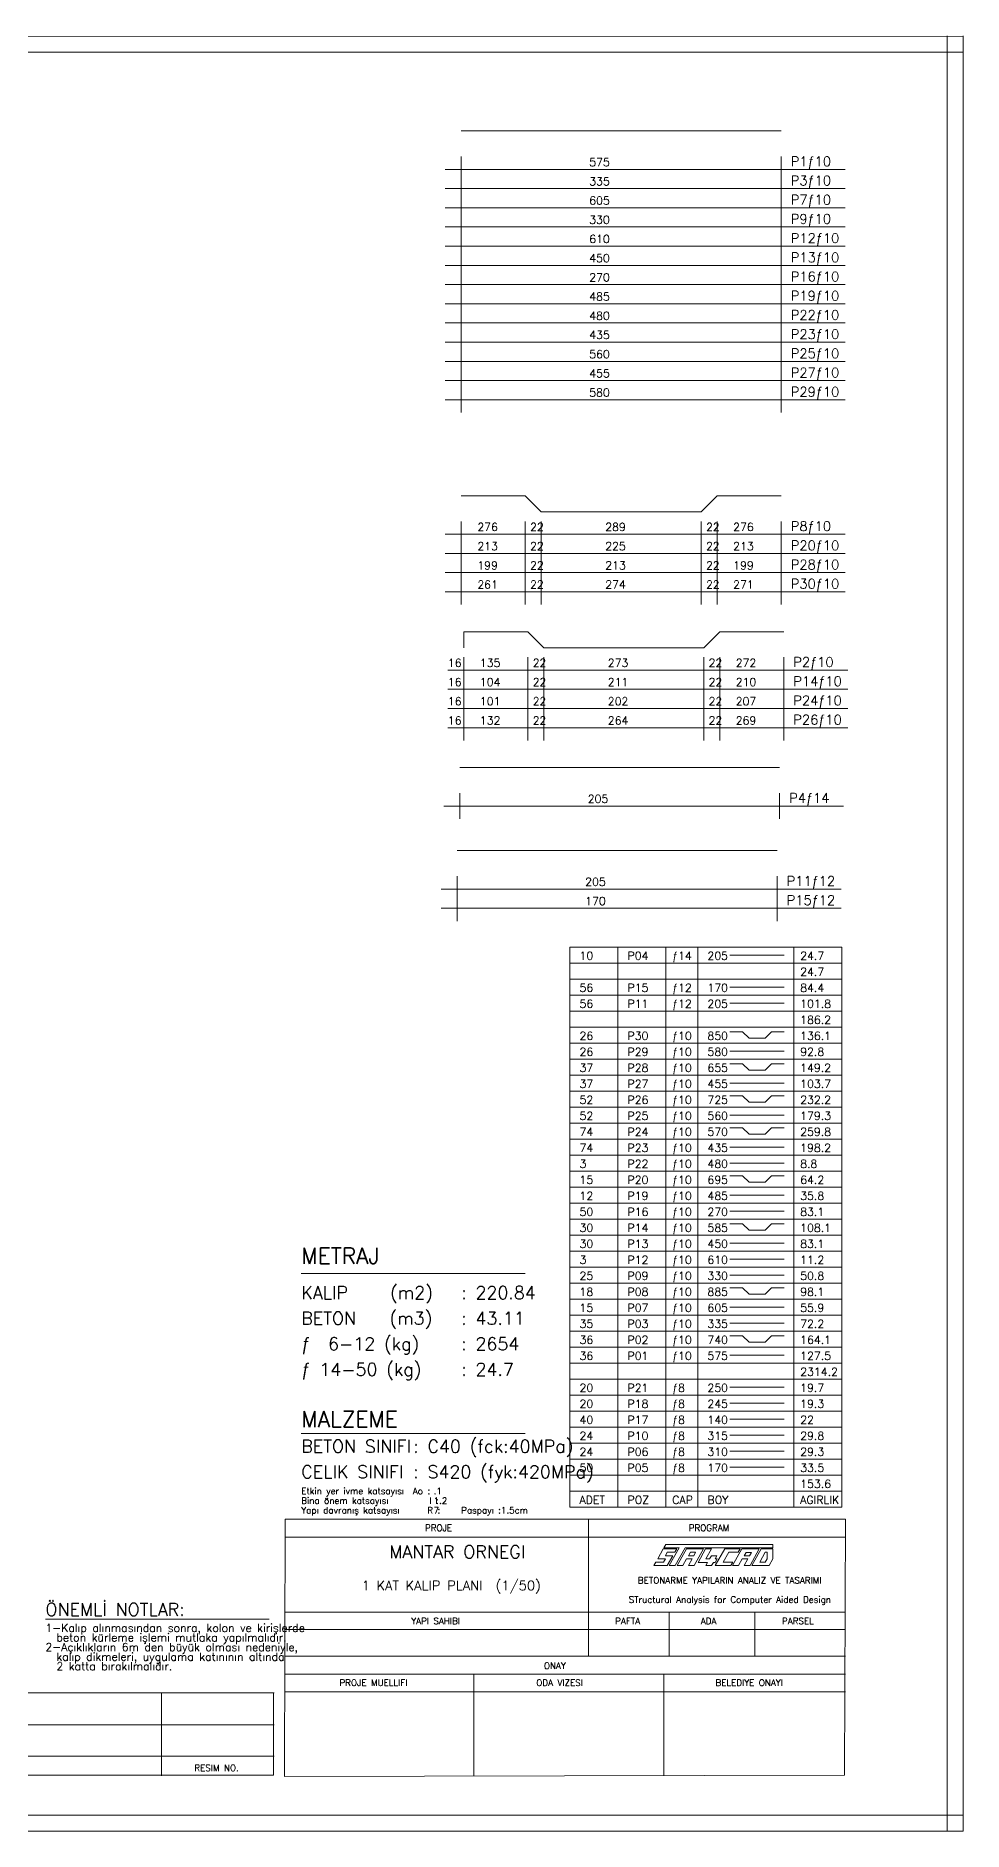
# Model space of a CAD drawing. Header units: inches. Extents: x 0 to 0.664, y 0.28 to 0.841.
# Drawn here: x 0.374 to 0.664, y 0.28 to 0.841 of the extents above; entities that cross this region are included whole.
import ezdxf

# ---------------------------------------------------------------- set-up
doc = ezdxf.new("R2010")
doc.units = ezdxf.units.IN
doc.header["$MEASUREMENT"] = 0
for name, color, linetype, lineweight in [('PENC2', 1, 'Continuous', 0), ('PENC3', 5, 'Continuous', 0), ('PENC4', 84, 'Continuous', 0)]:
    doc.layers.add(name, color=color, linetype=linetype, lineweight=lineweight)
doc.styles.add('RomanSTA', font='RomanSTA')

msp = doc.modelspace()

# ---------------------------------------------------------------- linework, layer by layer
at = {"layer": 'PENC2', "linetype": 'Continuous'}
for p, q in [((0.50678, 0.803), (0.50678, 0.723)), ((0.60678, 0.803), (0.60678, 0.723)), ((0.50178, 0.799), (0.62678, 0.799)), ((0.50178, 0.793), (0.62678, 0.793)), ((0.50178, 0.787), (0.62678, 0.787)), ((0.50178, 0.781), (0.62678, 0.781)), ((0.50178, 0.775), (0.62678, 0.775)), ((0.50178, 0.769), (0.62678, 0.769)), ((0.50178, 0.763), (0.62678, 0.763)), ((0.50178, 0.757), (0.62678, 0.757)), ((0.50178, 0.751), (0.62678, 0.751)), ((0.50178, 0.745), (0.62678, 0.745)), ((0.50178, 0.739), (0.62678, 0.739)), ((0.50178, 0.733), (0.62678, 0.733)), ((0.50178, 0.727), (0.62678, 0.727)), ((0.50178, 0.685), (0.62678, 0.685)), ((0.50678, 0.689), (0.50678, 0.663)), ((0.52678, 0.689), (0.52678, 0.663)), ((0.53178, 0.689), (0.53178, 0.663)), ((0.58178, 0.689), (0.58178, 0.663)), ((0.58678, 0.689), (0.58678, 0.663)), ((0.60678, 0.689), (0.60678, 0.663)), ((0.50178, 0.679), (0.62678, 0.679)), ((0.50178, 0.673), (0.62678, 0.673)), ((0.50178, 0.667), (0.62678, 0.667)), ((0.50758, 0.64654), (0.50758, 0.62054)), ((0.52758, 0.64654), (0.52758, 0.62054)), ((0.53258, 0.64654), (0.53258, 0.62054)), ((0.58258, 0.64654), (0.58258, 0.62054)), ((0.58758, 0.64654), (0.58758, 0.62054)), ((0.60758, 0.64654), (0.60758, 0.62054)), ((0.50258, 0.64254), (0.62758, 0.64254)), ((0.50258, 0.63654), (0.62758, 0.63654)), ((0.50258, 0.63054), (0.62758, 0.63054)), ((0.50258, 0.62454), (0.62758, 0.62454)), ((0.5063, 0.60406), (0.5063, 0.59606)), ((0.6063, 0.60406), (0.6063, 0.59606)), ((0.5013, 0.60006), (0.6263, 0.60006)), ((0.50551, 0.57813), (0.50551, 0.56413)), ((0.60551, 0.57813), (0.60551, 0.56413)), ((0.50051, 0.57413), (0.62551, 0.57413)), ((0.50051, 0.56813), (0.62551, 0.56813)), ((0.59074, 0.55351), (0.60774, 0.55351)), ((0.59074, 0.54351), (0.60774, 0.54351)), ((0.59074, 0.53851), (0.60774, 0.53851)), ((0.59074, 0.52351), (0.60774, 0.52351)), ((0.59074, 0.51351), (0.60774, 0.51351)), ((0.59074, 0.50351), (0.60774, 0.50351)), ((0.59074, 0.49351), (0.60774, 0.49351)), ((0.59074, 0.48851), (0.60774, 0.48851)), ((0.59074, 0.47851), (0.60774, 0.47851)), ((0.59074, 0.47351), (0.60774, 0.47351)), ((0.59074, 0.46351), (0.60774, 0.46351)), ((0.59074, 0.45851), (0.60774, 0.45851)), ((0.59074, 0.45351), (0.60774, 0.45351)), ((0.59074, 0.44351), (0.60774, 0.44351)), ((0.59074, 0.43851), (0.60774, 0.43851)), ((0.59074, 0.42851), (0.60774, 0.42851)), ((0.59074, 0.41851), (0.60774, 0.41851)), ((0.59074, 0.41351), (0.60774, 0.41351)), ((0.59074, 0.40851), (0.60774, 0.40851)), ((0.59074, 0.40351), (0.60774, 0.40351)), ((0.59074, 0.39851), (0.60774, 0.39851)), ((0.59074, 0.39351), (0.60774, 0.39351))]:
    msp.add_line(p, q, dxfattribs=at)
at = {"layer": 'PENC2'}
for points in [[(0.59074, 0.52951), (0.59474, 0.52951), (0.59674, 0.52751), (0.60174, 0.52751), (0.60374, 0.52951), (0.60774, 0.52951)], [(0.59074, 0.51951), (0.59474, 0.51951), (0.59674, 0.51751), (0.60174, 0.51751), (0.60374, 0.51951), (0.60774, 0.51951)], [(0.59074, 0.50951), (0.59074, 0.50951), (0.59474, 0.50951), (0.59674, 0.50751), (0.60174, 0.50751), (0.60374, 0.50951), (0.60774, 0.50951)], [(0.59074, 0.49951), (0.59074, 0.49951), (0.59474, 0.49951), (0.59674, 0.49751), (0.60174, 0.49751), (0.60374, 0.49951), (0.60774, 0.49951)], [(0.59074, 0.48451), (0.59474, 0.48451), (0.59674, 0.48251), (0.60174, 0.48251), (0.60374, 0.48451), (0.60774, 0.48451)], [(0.59074, 0.46951), (0.59074, 0.46951), (0.59474, 0.46951), (0.59674, 0.46751), (0.60174, 0.46751), (0.60374, 0.46951), (0.60774, 0.46951)], [(0.59074, 0.44951), (0.59474, 0.44951), (0.59674, 0.44751), (0.60174, 0.44751), (0.60374, 0.44951), (0.60774, 0.44951)], [(0.59074, 0.43451), (0.59074, 0.43451), (0.59474, 0.43451), (0.59674, 0.43251), (0.60174, 0.43251), (0.60374, 0.43451), (0.60774, 0.43451)]]:
    msp.add_lwpolyline(points, dxfattribs=at)
at = {"layer": 'PENC3', "linetype": 'Continuous'}
for p, q in [((0, 0.8403), (0.66368, 0.84052)), ((0.65868, 0.27976), (0.65868, 0.8407)), ((0.66368, 0.27976), (0.66368, 0.8407)), ((0, 0.8356), (0.66368, 0.8356)), ((0.54074, 0.55601), (0.62574, 0.55601)), ((0.54074, 0.38101), (0.54074, 0.55601)), ((0.55574, 0.38101), (0.55574, 0.55601)), ((0.57074, 0.38101), (0.57074, 0.55601)), ((0.58074, 0.38101), (0.58074, 0.55601)), ((0.61074, 0.38101), (0.61074, 0.55601)), ((0.62574, 0.38101), (0.62574, 0.55601)), ((0.54074, 0.55101), (0.62574, 0.55101)), ((0.54074, 0.54601), (0.62574, 0.54601)), ((0.54074, 0.54101), (0.62574, 0.54101)), ((0.54074, 0.53601), (0.62574, 0.53601)), ((0.54074, 0.53101), (0.62574, 0.53101)), ((0.54074, 0.52601), (0.62574, 0.52601)), ((0.54074, 0.52101), (0.62574, 0.52101)), ((0.54074, 0.51601), (0.62574, 0.51601)), ((0.54074, 0.51101), (0.62574, 0.51101)), ((0.54074, 0.50601), (0.62574, 0.50601)), ((0.54074, 0.50101), (0.62574, 0.50101)), ((0.54074, 0.49601), (0.62574, 0.49601)), ((0.54074, 0.49101), (0.62574, 0.49101)), ((0.54074, 0.48601), (0.62574, 0.48601)), ((0.54074, 0.48101), (0.62574, 0.48101)), ((0.54074, 0.47601), (0.62574, 0.47601)), ((0.54074, 0.47101), (0.62574, 0.47101)), ((0.54074, 0.46601), (0.62574, 0.46601)), ((0.54074, 0.46101), (0.62574, 0.46101)), ((0.54074, 0.45601), (0.62574, 0.45601)), ((0.45674, 0.45401), (0.52674, 0.45401)), ((0.54074, 0.45101), (0.62574, 0.45101)), ((0.54074, 0.44601), (0.62574, 0.44601)), ((0.54074, 0.44101), (0.62574, 0.44101)), ((0.54074, 0.43601), (0.62574, 0.43601)), ((0.54074, 0.43101), (0.62574, 0.43101)), ((0.54074, 0.42601), (0.62574, 0.42601)), ((0.54074, 0.42101), (0.62574, 0.42101)), ((0.54074, 0.41601), (0.62574, 0.41601)), ((0.54074, 0.41101), (0.62574, 0.41101)), ((0.45674, 0.40401), (0.52674, 0.40401)), ((0.54074, 0.40601), (0.62574, 0.40601)), ((0.54074, 0.40101), (0.62574, 0.40101)), ((0.54074, 0.39601), (0.62574, 0.39601)), ((0.54074, 0.39101), (0.62574, 0.39101)), ((0.54074, 0.38601), (0.62574, 0.38601)), ((0.54074, 0.38101), (0.62574, 0.38101)), ((0.57174, 0.33461), (0.57174, 0.34791)), ((0.59851, 0.33461), (0.59851, 0.34791)), ((0.37674, 0.34601), (0.44674, 0.34601)), ((0.51068, 0.29711), (0.51068, 0.32861)), ((0.5701, 0.29711), (0.5701, 0.32861)), ((0.29828, 0.32301), (0.44828, 0.32301)), ((0.29828, 0.31301), (0.44828, 0.31301)), ((0, 0.28476), (0.66368, 0.28476)), ((0, 0.27976), (0.66368, 0.27976))]:
    msp.add_line(p, q, dxfattribs=at)
at = {"layer": 'PENC4', "linetype": 'Continuous'}
for p, q in [((0.50678, 0.811), (0.60678, 0.811)), ((0.50678, 0.697), (0.52678, 0.697)), ((0.52678, 0.697), (0.53178, 0.692)), ((0.58178, 0.692), (0.58678, 0.697)), ((0.58678, 0.697), (0.60678, 0.697)), ((0.53178, 0.692), (0.58178, 0.692)), ((0.50758, 0.65454), (0.50758, 0.64954)), ((0.50758, 0.65454), (0.52758, 0.65454)), ((0.52758, 0.65454), (0.53258, 0.64954)), ((0.58258, 0.64954), (0.58758, 0.65454)), ((0.58758, 0.65454), (0.60758, 0.65454)), ((0.53258, 0.64954), (0.58258, 0.64954)), ((0.5063, 0.61206), (0.6063, 0.61206)), ((0.50551, 0.58613), (0.60551, 0.58613)), ((0.45174, 0.37721), (0.45154, 0.29681)), ((0.45174, 0.37721), (0.62694, 0.37721)), ((0.54654, 0.37701), (0.54654, 0.33441)), ((0.62694, 0.37721), (0.62654, 0.29721)), ((0.45174, 0.37161), (0.62694, 0.37161)), ((0.56819, 0.36481), (0.56992, 0.36791)), ((0.57067, 0.36481), (0.56819, 0.36481)), ((0.56992, 0.36791), (0.57412, 0.36791)), ((0.56999, 0.36381), (0.57067, 0.36481)), ((0.57014, 0.36831), (0.57074, 0.36931)), ((0.57487, 0.36831), (0.57014, 0.36831)), ((0.57119, 0.36691), (0.57067, 0.36581)), ((0.57067, 0.36581), (0.57292, 0.36581)), ((0.57074, 0.36931), (0.60419, 0.36931)), ((0.57352, 0.36691), (0.57119, 0.36691)), ((0.57292, 0.36581), (0.57119, 0.36271)), ((0.57179, 0.36271), (0.57487, 0.36831)), ((0.57412, 0.36791), (0.57352, 0.36691)), ((0.57682, 0.36831), (0.57367, 0.36271)), ((0.57427, 0.36271), (0.57719, 0.36791)), ((0.57719, 0.36481), (0.57607, 0.36271)), ((0.60419, 0.36831), (0.57682, 0.36831)), ((0.57719, 0.36791), (0.58252, 0.36791)), ((0.57892, 0.36481), (0.57719, 0.36481)), ((0.57839, 0.36691), (0.57779, 0.36581)), ((0.57779, 0.36581), (0.57944, 0.36581)), ((0.57779, 0.36271), (0.57892, 0.36481)), ((0.58004, 0.36691), (0.57839, 0.36691)), ((0.57944, 0.36581), (0.58004, 0.36691)), ((0.58252, 0.36791), (0.57959, 0.36271)), ((0.58079, 0.36371), (0.58312, 0.36791)), ((0.58312, 0.36791), (0.58499, 0.36791)), ((0.58499, 0.36791), (0.58327, 0.36481)), ((0.58327, 0.36481), (0.58439, 0.36481)), ((0.58439, 0.36481), (0.58499, 0.36581)), ((0.58499, 0.36581), (0.58672, 0.36581)), ((0.58672, 0.36581), (0.58612, 0.36481)), ((0.58612, 0.36481), (0.58679, 0.36481)), ((0.58619, 0.36271), (0.58912, 0.36791)), ((0.58679, 0.36481), (0.58619, 0.36371)), ((0.59039, 0.36691), (0.58867, 0.36381)), ((0.58912, 0.36791), (0.59399, 0.36791)), ((0.59339, 0.36691), (0.59039, 0.36691)), ((0.59159, 0.36271), (0.59452, 0.36791)), ((0.59399, 0.36791), (0.59339, 0.36691)), ((0.59459, 0.36481), (0.59347, 0.36271)), ((0.59452, 0.36791), (0.59992, 0.36791)), ((0.59639, 0.36481), (0.59459, 0.36481)), ((0.59579, 0.36681), (0.59519, 0.36581)), ((0.59519, 0.36581), (0.59692, 0.36581)), ((0.59519, 0.36271), (0.59639, 0.36481)), ((0.59752, 0.36681), (0.59579, 0.36681)), ((0.59692, 0.36581), (0.59752, 0.36681)), ((0.59992, 0.36791), (0.59707, 0.36271)), ((0.59759, 0.36271), (0.60052, 0.36791)), ((0.60179, 0.36691), (0.60007, 0.36381)), ((0.60052, 0.36791), (0.60419, 0.36791)), ((0.60239, 0.36691), (0.60179, 0.36691)), ((0.60179, 0.36381), (0.60239, 0.36481)), ((0.60239, 0.36481), (0.60239, 0.36691)), ((0.60419, 0.36481), (0.60299, 0.36271)), ((0.60419, 0.36931), (0.60419, 0.36831)), ((0.60419, 0.36791), (0.60419, 0.36481)), ((0.56699, 0.36271), (0.56759, 0.36381)), ((0.57119, 0.36271), (0.56699, 0.36271)), ((0.56759, 0.36381), (0.56999, 0.36381)), ((0.57367, 0.36271), (0.57179, 0.36271)), ((0.57607, 0.36271), (0.57427, 0.36271)), ((0.57959, 0.36271), (0.57779, 0.36271)), ((0.58379, 0.36371), (0.58079, 0.36371)), ((0.58319, 0.36271), (0.58379, 0.36371)), ((0.58499, 0.36271), (0.58319, 0.36271)), ((0.58559, 0.36371), (0.58499, 0.36271)), ((0.58619, 0.36371), (0.58559, 0.36371)), ((0.59107, 0.36271), (0.58619, 0.36271)), ((0.58867, 0.36381), (0.59167, 0.36381)), ((0.59167, 0.36381), (0.59107, 0.36271)), ((0.59347, 0.36271), (0.59159, 0.36271)), ((0.59707, 0.36271), (0.59519, 0.36271)), ((0.60299, 0.36271), (0.59759, 0.36271)), ((0.60007, 0.36381), (0.60179, 0.36381)), ((0.45174, 0.34821), (0.62674, 0.34821)), ((0.45174, 0.34271), (0.62674, 0.34271)), ((0.45174, 0.33441), (0.62694, 0.33441)), ((0.45174, 0.32881), (0.62694, 0.32881)), ((0.41308, 0.32301), (0.41308, 0.29701)), ((0.44808, 0.29721), (0.44808, 0.32301)), ((0.45174, 0.32331), (0.62694, 0.32331)), ((0.29828, 0.30321), (0.44828, 0.30321)), ((0.29848, 0.29721), (0.44808, 0.29721)), ((0.45154, 0.29681), (0.62654, 0.29721))]:
    msp.add_line(p, q, dxfattribs=at)

# ---------------------------------------------------------------- texts
at = {"layer": 'PENC2', "style": 'RomanSTA'}
for s, p in [('575', (0.54678, 0.8)), ('335', (0.54678, 0.794)), ('605', (0.54678, 0.788)), ('330', (0.54678, 0.782)), ('610', (0.54678, 0.776)), ('450', (0.54678, 0.77)), ('270', (0.54678, 0.764)), ('485', (0.54678, 0.758)), ('480', (0.54678, 0.752)), ('435', (0.54678, 0.746)), ('560', (0.54678, 0.74)), ('455', (0.54678, 0.734)), ('580', (0.54678, 0.728)), ('276', (0.51178, 0.686)), ('22', (0.52828, 0.686)), ('289', (0.55178, 0.686)), ('22', (0.58328, 0.686)), ('276', (0.59178, 0.686)), ('213', (0.51178, 0.68)), ('22', (0.52828, 0.68)), ('225', (0.55178, 0.68)), ('22', (0.58328, 0.68)), ('213', (0.59178, 0.68)), ('199', (0.51178, 0.674)), ('22', (0.52828, 0.674)), ('213', (0.55178, 0.674)), ('22', (0.58328, 0.674)), ('199', (0.59178, 0.674)), ('261', (0.51178, 0.668)), ('22', (0.52828, 0.668)), ('274', (0.55178, 0.668)), ('22', (0.58328, 0.668)), ('271', (0.59178, 0.668)), ('16', (0.50258, 0.64354)), ('135', (0.51258, 0.64354)), ('22', (0.52908, 0.64354)), ('273', (0.55258, 0.64354)), ('22', (0.58408, 0.64354)), ('272', (0.59258, 0.64354)), ('16', (0.50258, 0.63754)), ('104', (0.51258, 0.63754)), ('22', (0.52908, 0.63754)), ('211', (0.55258, 0.63754)), ('22', (0.58408, 0.63754)), ('210', (0.59258, 0.63754)), ('16', (0.50258, 0.63154)), ('101', (0.51258, 0.63154)), ('22', (0.52908, 0.63154)), ('202', (0.55258, 0.63154)), ('22', (0.58408, 0.63154)), ('207', (0.59258, 0.63154)), ('16', (0.50258, 0.62554)), ('132', (0.51258, 0.62554)), ('22', (0.52908, 0.62554)), ('264', (0.55258, 0.62554)), ('22', (0.58408, 0.62554)), ('269', (0.59258, 0.62554)), ('205', (0.5463, 0.60106)), ('205', (0.54551, 0.57513)), ('170', (0.54551, 0.56913))]:
    msp.add_text(s, height=0.0025, dxfattribs=at).set_placement(p)
at = {"layer": 'PENC3', "style": 'RomanSTA'}
for s, height, p in [('P1ƒ10', 0.003, (0.60978, 0.8)), ('P3ƒ10', 0.003, (0.60978, 0.794)), ('P7ƒ10', 0.003, (0.60978, 0.788)), ('P9ƒ10', 0.003, (0.60978, 0.782)), ('P12ƒ10', 0.003, (0.60978, 0.776)), ('P13ƒ10', 0.003, (0.60978, 0.77)), ('P16ƒ10', 0.003, (0.60978, 0.764)), ('P19ƒ10', 0.003, (0.60978, 0.758)), ('P22ƒ10', 0.003, (0.60978, 0.752)), ('P23ƒ10', 0.003, (0.60978, 0.746)), ('P25ƒ10', 0.003, (0.60978, 0.74)), ('P27ƒ10', 0.003, (0.60978, 0.734)), ('P29ƒ10', 0.003, (0.60978, 0.728)), ('P8ƒ10', 0.003, (0.60978, 0.686)), ('P20ƒ10', 0.003, (0.60978, 0.68)), ('P28ƒ10', 0.003, (0.60978, 0.674)), ('P30ƒ10', 0.003, (0.60978, 0.668)), ('P2ƒ10', 0.003, (0.61058, 0.64354)), ('P14ƒ10', 0.003, (0.61058, 0.63754)), ('P24ƒ10', 0.003, (0.61058, 0.63154)), ('P26ƒ10', 0.003, (0.61058, 0.62554)), ('P4ƒ14', 0.003, (0.6093, 0.60106)), ('P11ƒ12', 0.003, (0.60851, 0.57513)), ('P15ƒ12', 0.003, (0.60851, 0.56913)), ('10', 0.0025, (0.54374, 0.55201)), ('P04', 0.0025, (0.55874, 0.55201)), ('ƒ14', 0.0025, (0.57274, 0.55201)), ('205', 0.0025, (0.58374, 0.55201)), ('24.7', 0.0025, (0.61274, 0.55201)), ('56', 0.0025, (0.54374, 0.54201)), ('P15', 0.0025, (0.55874, 0.54201)), ('ƒ12', 0.0025, (0.57274, 0.54201)), ('170', 0.0025, (0.58374, 0.54201)), ('24.7', 0.0025, (0.61274, 0.54701)), ('84.4', 0.0025, (0.61274, 0.54201)), ('56', 0.0025, (0.54374, 0.53701)), ('P11', 0.0025, (0.55874, 0.53701)), ('ƒ12', 0.0025, (0.57274, 0.53701)), ('205', 0.0025, (0.58374, 0.53701)), ('101.8', 0.0025, (0.61274, 0.53701)), ('186.2', 0.0025, (0.61274, 0.53201)), ('26', 0.0025, (0.54374, 0.52701)), ('P30', 0.0025, (0.55874, 0.52701)), ('ƒ10', 0.0025, (0.57274, 0.52701)), ('850', 0.0025, (0.58374, 0.52701)), ('136.1', 0.0025, (0.61274, 0.52701)), ('26', 0.0025, (0.54374, 0.52201)), ('P29', 0.0025, (0.55874, 0.52201)), ('ƒ10', 0.0025, (0.57274, 0.52201)), ('580', 0.0025, (0.58374, 0.52201)), ('92.8', 0.0025, (0.61274, 0.52201)), ('37', 0.0025, (0.54374, 0.51701)), ('P28', 0.0025, (0.55874, 0.51701)), ('ƒ10', 0.0025, (0.57274, 0.51701)), ('655', 0.0025, (0.58374, 0.51701)), ('149.2', 0.0025, (0.61274, 0.51701)), ('37', 0.0025, (0.54374, 0.51201)), ('P27', 0.0025, (0.55874, 0.51201)), ('ƒ10', 0.0025, (0.57274, 0.51201)), ('455', 0.0025, (0.58374, 0.51201)), ('103.7', 0.0025, (0.61274, 0.51201)), ('52', 0.0025, (0.54374, 0.50701)), ('P26', 0.0025, (0.55874, 0.50701)), ('ƒ10', 0.0025, (0.57274, 0.50701)), ('725', 0.0025, (0.58374, 0.50701)), ('232.2', 0.0025, (0.61274, 0.50701)), ('52', 0.0025, (0.54374, 0.50201)), ('74', 0.0025, (0.54374, 0.49701)), ('P25', 0.0025, (0.55874, 0.50201)), ('P24', 0.0025, (0.55874, 0.49701)), ('ƒ10', 0.0025, (0.57274, 0.50201)), ('ƒ10', 0.0025, (0.57274, 0.49701)), ('560', 0.0025, (0.58374, 0.50201)), ('570', 0.0025, (0.58374, 0.49701)), ('259.8', 0.0025, (0.61274, 0.49701)), ('179.3', 0.0025, (0.61274, 0.50201)), ('74', 0.0025, (0.54374, 0.49201)), ('P23', 0.0025, (0.55874, 0.49201)), ('ƒ10', 0.0025, (0.57274, 0.49201)), ('435', 0.0025, (0.58374, 0.49201)), ('198.2', 0.0025, (0.61274, 0.49201)), ('3', 0.0025, (0.54374, 0.48701)), ('P22', 0.0025, (0.55874, 0.48701)), ('ƒ10', 0.0025, (0.57274, 0.48701)), ('480', 0.0025, (0.58374, 0.48701)), ('8.8', 0.0025, (0.61274, 0.48701)), ('15', 0.0025, (0.54374, 0.48201)), ('P20', 0.0025, (0.55874, 0.48201)), ('ƒ10', 0.0025, (0.57274, 0.48201)), ('695', 0.0025, (0.58374, 0.48201)), ('64.2', 0.0025, (0.61274, 0.48201)), ('12', 0.0025, (0.54374, 0.47701)), ('P19', 0.0025, (0.55874, 0.47701)), ('ƒ10', 0.0025, (0.57274, 0.47701)), ('485', 0.0025, (0.58374, 0.47701)), ('35.8', 0.0025, (0.61274, 0.47701)), ('50', 0.0025, (0.54374, 0.47201)), ('P16', 0.0025, (0.55874, 0.47201)), ('ƒ10', 0.0025, (0.57274, 0.47201)), ('270', 0.0025, (0.58374, 0.47201)), ('83.1', 0.0025, (0.61274, 0.47201)), ('30', 0.0025, (0.54374, 0.46701)), ('P14', 0.0025, (0.55874, 0.46701)), ('ƒ10', 0.0025, (0.57274, 0.46701)), ('585', 0.0025, (0.58374, 0.46701)), ('108.1', 0.0025, (0.61274, 0.46701)), ('30', 0.0025, (0.54374, 0.46201)), ('P13', 0.0025, (0.55874, 0.46201)), ('ƒ10', 0.0025, (0.57274, 0.46201)), ('450', 0.0025, (0.58374, 0.46201)), ('83.1', 0.0025, (0.61274, 0.46201)), ('3', 0.0025, (0.54374, 0.45701)), ('25', 0.0025, (0.54374, 0.45201)), ('P12', 0.0025, (0.55874, 0.45701)), ('P09', 0.0025, (0.55874, 0.45201)), ('ƒ10', 0.0025, (0.57274, 0.45701)), ('ƒ10', 0.0025, (0.57274, 0.45201)), ('330', 0.0025, (0.58374, 0.45201)), ('610', 0.0025, (0.58374, 0.45701)), ('50.8', 0.0025, (0.61274, 0.45201)), ('11.2', 0.0025, (0.61274, 0.45701)), ('18', 0.0025, (0.54374, 0.44701)), ('P08', 0.0025, (0.55874, 0.44701)), ('ƒ10', 0.0025, (0.57274, 0.44701)), ('885', 0.0025, (0.58374, 0.44701)), ('98.1', 0.0025, (0.61274, 0.44701)), ('15', 0.0025, (0.54374, 0.44201)), ('P07', 0.0025, (0.55874, 0.44201)), ('ƒ10', 0.0025, (0.57274, 0.44201)), ('605', 0.0025, (0.58374, 0.44201)), ('55.9', 0.0025, (0.61274, 0.44201)), ('35', 0.0025, (0.54374, 0.43701)), ('P03', 0.0025, (0.55874, 0.43701)), ('ƒ10', 0.0025, (0.57274, 0.43701)), ('335', 0.0025, (0.58374, 0.43701)), ('72.2', 0.0025, (0.61274, 0.43701)), ('36', 0.0025, (0.54374, 0.43201)), ('P02', 0.0025, (0.55874, 0.43201)), ('ƒ10', 0.0025, (0.57274, 0.43201)), ('740', 0.0025, (0.58374, 0.43201)), ('164.1', 0.0025, (0.61274, 0.43201)), ('36', 0.0025, (0.54374, 0.42701)), ('P01', 0.0025, (0.55874, 0.42701)), ('ƒ10', 0.0025, (0.57274, 0.42701)), ('575', 0.0025, (0.58374, 0.42701)), ('127.5', 0.0025, (0.61274, 0.42701)), ('2314.2', 0.0025, (0.61274, 0.42201)), ('20', 0.0025, (0.54374, 0.41701)), ('P21', 0.0025, (0.55874, 0.41701)), ('ƒ8', 0.0025, (0.57274, 0.41701)), ('250', 0.0025, (0.58374, 0.41701)), ('19.7', 0.0025, (0.61274, 0.41701)), ('20', 0.0025, (0.54374, 0.41201)), ('40', 0.0025, (0.54374, 0.40701)), ('P18', 0.0025, (0.55874, 0.41201)), ('P17', 0.0025, (0.55874, 0.40701)), ('ƒ8', 0.0025, (0.57274, 0.41201)), ('ƒ8', 0.0025, (0.57274, 0.40701)), ('245', 0.0025, (0.58374, 0.41201)), ('140', 0.0025, (0.58374, 0.40701)), ('22', 0.0025, (0.61274, 0.40701)), ('19.3', 0.0025, (0.61274, 0.41201)), ('24', 0.0025, (0.54374, 0.40201)), ('P10', 0.0025, (0.55874, 0.40201)), ('ƒ8', 0.0025, (0.57274, 0.40201)), ('315', 0.0025, (0.58374, 0.40201)), ('29.8', 0.0025, (0.61274, 0.40201)), ('BETON SINIFI', 0.004, (0.45674, 0.39801)), ('24', 0.0025, (0.54374, 0.39701)), ('P06', 0.0025, (0.55874, 0.39701)), ('ƒ8', 0.0025, (0.57274, 0.39701)), ('310', 0.0025, (0.58374, 0.39701)), ('29.3', 0.0025, (0.61274, 0.39701)), ('CELIK SINIFI', 0.004, (0.45674, 0.39001)), ('50', 0.0025, (0.54374, 0.39201)), ('P05', 0.0025, (0.55874, 0.39201)), ('ƒ8', 0.0025, (0.57274, 0.39201)), ('170', 0.0025, (0.58374, 0.39201)), ('33.5', 0.0025, (0.61274, 0.39201)), ('Etkin yer ivme katsayısı  Ao :', 0.002, (0.45674, 0.38501)), ('153.6', 0.0025, (0.61274, 0.38701)), ('Bina önem katsayısı       I :', 0.002, (0.45674, 0.38201)), (' .1', 0.002, (0.49674, 0.38501)), (' 1.2', 0.002, (0.49674, 0.38201)), ('ADET', 0.0025, (0.54374, 0.38201)), ('POZ', 0.0025, (0.55874, 0.38201)), ('CAP', 0.0025, (0.57274, 0.38201)), ('BOY', 0.0025, (0.58374, 0.38201)), ('AGIRLIK', 0.0025, (0.61274, 0.38201)), ('Yapı davranış katsayısı    R :', 0.002, (0.45674, 0.37901)), (' 7', 0.002, (0.49674, 0.37901)), ('Paspayı :1.5cm', 0.002, (0.50674, 0.37901)), ('PROJE', 0.002, (0.49541, 0.37351)), ('PROGRAM', 0.002, (0.57787, 0.37351)), ('BETONARME YAPILARIN ANALIZ VE TASARIMI', 0.002, (0.56199, 0.35711)), ('1 KAT KALIP PLANI  (1/50)', 0.003, (0.47559, 0.35501)), ('STructural Analysis for Computer Aided Design', 0.002, (0.55911, 0.35111)), ('1-Kalıp alınmasından sonra, kolon ve kirişlerde', 0.0025, (0.37674, 0.34201)), ('YAPI SAHIBI', 0.002, (0.49112, 0.34441)), ('PAFTA', 0.002, (0.5549, 0.34441)), ('ADA', 0.002, (0.58165, 0.34441)), ('PARSEL', 0.002, (0.60704, 0.34441)), ('2-Açıklıkların 6m den büyük olması nedeniyle,', 0.0025, (0.37674, 0.33601)), ('  beton kürleme işlemi mutlaka yapılmalıdır.', 0.0025, (0.37674, 0.33901)), ('  2 katta bırakılmalıdır.', 0.0025, (0.37674, 0.33001)), ('  kalıp dikmeleri, uygulama katınının altında', 0.0025, (0.37674, 0.33301)), ('ONAY', 0.002, (0.53261, 0.33041)), ('PROJE MUELLIFI', 0.002, (0.46868, 0.32511)), ('ODA VIZESI', 0.002, (0.53022, 0.32511)), ('BELEDIYE ONAYI', 0.002, (0.58625, 0.32511)), ('RESIM NO.', 0.002, (0.4233, 0.29851))]:
    msp.add_text(s, height=height, dxfattribs=at).set_placement(p)
at = {"layer": 'PENC4', "style": 'RomanSTA'}
for s, height, p in [('METRAJ', 0.005, (0.45674, 0.45701)), ('KALIP    (m2)', 0.004, (0.45674, 0.44601)), (': 220.84', 0.004, (0.50674, 0.44601)), ('BETON   (m3)', 0.004, (0.45674, 0.43801)), (': 43.11', 0.004, (0.50674, 0.43801)), ('ƒ  6-12 (kg)', 0.004, (0.45674, 0.43001)), (': 2654', 0.004, (0.50674, 0.43001)), ('ƒ 14-50 (kg)', 0.004, (0.45674, 0.42201)), (': 24.7', 0.004, (0.50674, 0.42201)), ('MALZEME', 0.005, (0.45674, 0.40601)), (': C40 (fck:40MPa)', 0.004, (0.49174, 0.39801)), (': S420 (fyk:420MPa)', 0.004, (0.49174, 0.39001)), ('MANTAR ORNEGI', 0.004, (0.48424, 0.36501)), ('ÖNEMLİ NOTLAR:', 0.004, (0.37674, 0.34701))]:
    msp.add_text(s, height=height, dxfattribs=at).set_placement(p)

doc.saveas('drawing.dxf')
